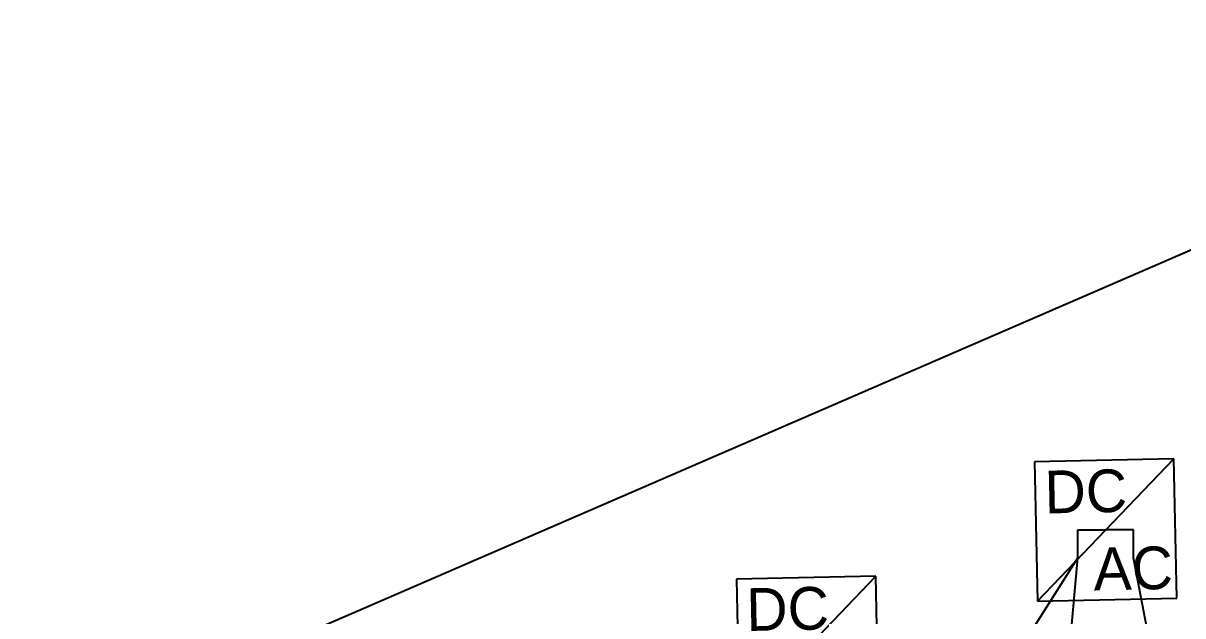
# Model space of a CAD drawing. Header units: feet. Extents: x -179 to 28, y -21 to 191.
# Drawn here: x -22.19 to -1.71, y 20.07 to 30.53 of the extents above; entities that cross this region are included whole.
import ezdxf

# ---------------------------------------------------------------- set-up
doc = ezdxf.new("R2010")
doc.units = ezdxf.units.FT
for name, color, linetype in [('Buildings', 7, 'CONTINUOUS'), ('Connections', 7, 'CONTINUOUS'), ('Inverters', 7, 'CONTINUOUS')]:
    doc.layers.add(name, color=color, linetype=linetype)

msp = doc.modelspace()

# ---------------------------------------------------------------- linework, layer by layer
at = {"layer": 'Buildings', "color": 252}
msp.add_line((7.683, 30.53), (-34.298, 12.353), dxfattribs=at)
at = {"layer": 'Connections', "color": 91}
for p, q in [((-3.568, 21.092), (-3.568, 21.585)), ((-3.568, 21.585), (-3.076, 21.585)), ((-3.568, 21.092), (-3.568, 21.585)), ((-3.568, 21.585), (-3.076, 21.585)), ((-2.584, 21.585), (-3.076, 21.585)), ((-2.584, 21.092), (-2.584, 21.585)), ((-11.719, 8.26), (-3.568, 21.092)), ((-5.923, -5.616), (-3.568, 21.092)), ((0.669, 4.219), (-2.584, 21.092))]:
    msp.add_line(p, q, dxfattribs=at)
at = {"layer": 'Inverters'}
for p, q in [((-1.872, 22.84), (-4.332, 22.789)), ((-4.332, 22.789), (-4.28, 20.329)), ((-4.28, 20.329), (-1.872, 22.84)), ((-1.82, 20.38), (-1.872, 22.84)), ((-7.136, 20.766), (-9.596, 20.714)), ((-9.596, 20.714), (-9.544, 18.254)), ((-9.544, 18.254), (-7.136, 20.766)), ((-7.084, 18.306), (-7.136, 20.766)), ((-4.28, 20.329), (-1.82, 20.38))]:
    msp.add_line(p, q, dxfattribs=at)

# ---------------------------------------------------------------- texts
for s, p in [('DC', (-4.148, 21.874)), ('AC', (-3.283, 20.514)), ('DC', (-9.413, 19.799))]:
    msp.add_text(s, height=0.7546, rotation=1.201, dxfattribs=at).set_placement(p)

doc.saveas('drawing.dxf')
